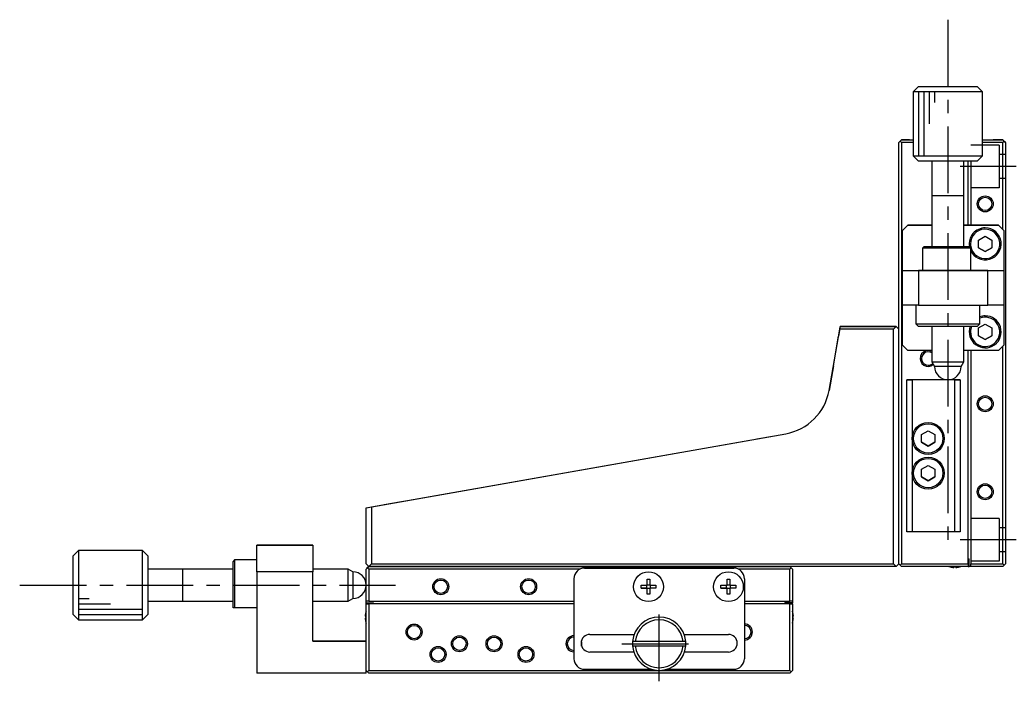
# Model space of a CAD drawing. Extents: x -349 to 382, y 13 to 591.
# Drawn here: x 19 to 206, y 254 to 378 of the extents above; entities that cross this region are included whole.
import ezdxf

# ---------------------------------------------------------------- set-up
doc = ezdxf.new("R2010")
doc.units = 0
doc.header["$LTSCALE"] = 10
doc.linetypes.add('CENTER', pattern=[2, 1.25, -0.25, 0.25, -0.25])
doc.linetypes.add('DASHED', pattern=[3.5, 2, -1.5])
doc.layers.get('0').update_dxf_attribs({"linetype": 'CONTINUOUS'})
doc.layers.add('CENTER', color=1, linetype='CENTER')

msp = doc.modelspace()

# ---------------------------------------------------------------- linework, layer by layer
at = {"color": 7, "linetype": 'CONTINUOUS'}
for p, q in [((187.686574, 365.488568), (186.686574, 364.488568)), ((187.686574, 365.488568), (198.686574, 365.488568)), ((187.686574, 365.488568), (193.136763, 365.488568)), ((193.136763, 365.488568), (198.686574, 365.488568)), ((199.686574, 364.488568), (198.686574, 365.488568)), ((199.686574, 364.488568), (186.686574, 364.488568)), ((186.686574, 364.488568), (186.686574, 352.488568)), ((199.686574, 352.488568), (199.686574, 364.488568)), ((184.236574, 355.238568), (184.486574, 355.488568)), ((184.486574, 355.488568), (184.236574, 355.238568)), ((184.486574, 355.488568), (186.686574, 355.488568)), ((185.986579, 355.488568), (184.486574, 355.488568)), ((199.686574, 355.488568), (203.486574, 355.488568)), ((203.486574, 355.488568), (201.686569, 355.488568)), ((203.486574, 355.488568), (203.736574, 355.238568)), ((203.736574, 355.238568), (203.486574, 355.488568)), ((203.636574, 355.338568), (203.986574, 354.988568)), ((203.986574, 354.988568), (203.636574, 355.338568)), ((184.236574, 355.238568), (183.986574, 354.988568)), ((184.236574, 355.238568), (183.986574, 354.988568)), ((183.986574, 275.988568), (183.986574, 354.988568)), ((184.486574, 354.988568), (184.236574, 355.238568)), ((186.686574, 354.988568), (184.486574, 354.988568)), ((184.486574, 354.988568), (184.486574, 275.988568)), ((203.486574, 354.988568), (199.686574, 354.988568)), ((203.486574, 354.988568), (203.736574, 355.238568)), ((203.486574, 338.688568), (203.486574, 354.988568)), ((203.736574, 355.238568), (203.986574, 354.988568)), ((203.986574, 354.988568), (203.736574, 355.238568)), ((203.986574, 354.988568), (203.986574, 275.988568)), ((186.686574, 352.488568), (193.245442, 352.488568)), ((186.686574, 352.488568), (187.686574, 351.488568)), ((193.245442, 352.488568), (199.686574, 352.488568)), ((198.686574, 351.488568), (199.686574, 352.488568)), ((193.236386, 351.488568), (187.686574, 351.488568)), ((190.186574, 351.488568), (190.186574, 344.988568)), ((198.686574, 351.488568), (193.236386, 351.488568)), ((196.186574, 344.988568), (196.186574, 351.488568)), ((196.986574, 339.488568), (196.986574, 351.488568)), ((197.486574, 351.488568), (197.486574, 339.488568)), ((193.186574, 344.988568), (190.186569, 344.988568)), ((190.186574, 344.993568), (190.186574, 344.988568)), ((190.186574, 344.988568), (190.186574, 344.983568)), ((190.186574, 344.988568), (190.186574, 335.488568)), ((196.186579, 344.988568), (193.186574, 344.988568)), ((196.186574, 344.988568), (196.186574, 344.993568)), ((196.186574, 344.983568), (196.186574, 344.988568)), ((196.186574, 335.488568), (196.186574, 344.988568)), ((185.686574, 339.488568), (184.686574, 338.488568)), ((184.686574, 338.488568), (185.686574, 339.488568)), ((184.686574, 330.988568), (184.686574, 338.488568)), ((185.686574, 339.488568), (190.186574, 339.488568)), ((190.186574, 339.488568), (185.686574, 339.488568)), ((196.186574, 339.488568), (202.686574, 339.488568)), ((198.186574, 339.488568), (196.186574, 339.488568)), ((202.686574, 339.488568), (198.186574, 339.488568)), ((203.686574, 338.488568), (202.686574, 339.488568)), ((202.686574, 339.488568), (203.686574, 338.488568)), ((203.686574, 338.488568), (203.686574, 330.988568)), ((198.936574, 336.710255), (200.186574, 337.431943)), ((198.936574, 335.26688), (198.936574, 336.710255)), ((200.186574, 337.431943), (201.436574, 336.710255)), ((201.436574, 336.710255), (201.436574, 335.26688)), ((188.736574, 335.488568), (188.436574, 335.188568)), ((197.436574, 335.188568), (188.436574, 335.188568)), ((188.436574, 335.188568), (188.436574, 330.988568)), ((188.736574, 335.488568), (197.436574, 335.488568)), ((188.736574, 335.488568), (190.186574, 335.488568)), ((196.186574, 335.488568), (197.436574, 335.488568)), ((197.436574, 335.488568), (197.436574, 335.188568)), ((197.436574, 335.188568), (197.436574, 330.988568)), ((200.186574, 334.545192), (198.936574, 335.26688)), ((198.936574, 335.26688), (200.186574, 334.545192)), ((201.436574, 335.26688), (200.186574, 334.545192)), ((200.186574, 334.545192), (201.436574, 335.26688)), ((184.686574, 324.488568), (184.686574, 330.988568)), ((184.686574, 330.988568), (187.686574, 330.988568)), ((184.686574, 330.988568), (188.436574, 330.988568)), ((187.686574, 330.988568), (187.686574, 324.488568)), ((200.686574, 330.988568), (187.686574, 330.988568)), ((188.436574, 330.988568), (197.436574, 330.988568)), ((197.436574, 330.988568), (203.686574, 330.988568)), ((197.436574, 330.988568), (197.936574, 330.988568)), ((197.436574, 330.988568), (197.936574, 330.988568)), ((200.686574, 324.488568), (200.686574, 330.988568)), ((200.686574, 330.988568), (203.686574, 330.988568)), ((203.686574, 330.988568), (203.686574, 324.488568)), ((187.686574, 324.488568), (184.686574, 324.488568)), ((184.686574, 316.988568), (184.686574, 324.488568)), ((187.186574, 324.488568), (187.186574, 320.988568)), ((187.686574, 324.488568), (200.686574, 324.488568)), ((199.186574, 320.988568), (199.186574, 324.488568)), ((203.686574, 324.488568), (200.686574, 324.488568)), ((203.686574, 324.488568), (203.686574, 316.988568)), ((170.870889, 308.489919), (172.898411, 319.988568)), ((172.986574, 320.488568), (172.663195, 318.654592)), ((172.898411, 319.988568), (172.986574, 320.488568)), ((182.986574, 319.988568), (172.898411, 319.988568)), ((172.986574, 320.488568), (183.486574, 320.488568)), ((175.986574, 320.488568), (172.986574, 320.488568)), ((175.986574, 320.488568), (172.986574, 320.488568)), ((183.486574, 320.488568), (172.986574, 320.488568)), ((183.486574, 320.488568), (182.986574, 319.988568)), ((182.986574, 275.988568), (182.986574, 319.988568)), ((183.986574, 319.988568), (183.486574, 320.488568)), ((183.486574, 320.488568), (183.986574, 319.988568)), ((187.186574, 320.988568), (199.186574, 320.988568)), ((187.186574, 320.988568), (187.686574, 320.488568)), ((198.686574, 320.488568), (187.686574, 320.488568)), ((190.186574, 320.488568), (190.186574, 313.854593)), ((196.186574, 313.854593), (196.186574, 320.488568)), ((198.686574, 320.488568), (199.186574, 320.988568)), ((198.936574, 320.210255), (200.186574, 320.931943)), ((198.936574, 318.76688), (198.936574, 320.210255)), ((200.186574, 320.931943), (201.436574, 320.210255)), ((201.436574, 320.210255), (201.436574, 318.76688)), ((171.685781, 313.1114), (172.663195, 318.654592)), ((200.186574, 318.045192), (198.936574, 318.76688)), ((198.936574, 318.76688), (200.186574, 318.045192)), ((201.436574, 318.76688), (200.186574, 318.045192)), ((200.186574, 318.045192), (201.436574, 318.76688)), ((184.686574, 316.988568), (185.686574, 315.988568)), ((202.686574, 315.988568), (203.686574, 316.988568)), ((203.486574, 275.988568), (203.486574, 316.788568)), ((190.186574, 315.988568), (185.686574, 315.988568)), ((202.686574, 315.988568), (196.186574, 315.988568)), ((196.986574, 275.988568), (196.986574, 315.988568)), ((197.486574, 315.988568), (197.486574, 275.988568)), ((171.685781, 313.1114), (170.870889, 308.489919)), ((190.186574, 313.854593), (193.213744, 313.854593)), ((190.186574, 313.854593), (190.436574, 313.42158)), ((190.436574, 313.42158), (190.686574, 312.988568)), ((193.209216, 312.988568), (190.686574, 312.988568)), ((195.686574, 312.988568), (193.209216, 312.988568)), ((193.213744, 313.854593), (196.186574, 313.854593)), ((195.686574, 312.988568), (195.936574, 313.42158)), ((195.936574, 313.42158), (196.186574, 313.854593)), ((193.186574, 310.488568), (185.486574, 310.488568)), ((185.486574, 310.488568), (186.486574, 310.488568)), ((185.486574, 281.988568), (185.486574, 310.488568)), ((194.486574, 310.488568), (186.486574, 310.488568)), ((186.486574, 310.488568), (186.486574, 299.488568)), ((195.486574, 310.488568), (193.186574, 310.488568)), ((194.486574, 310.488568), (195.486574, 310.488568)), ((194.486574, 281.988568), (194.486574, 310.488568)), ((195.486574, 310.488568), (195.486574, 281.988568)), ((83.986574, 286.488568), (162.759293, 300.378323)), ((84.986574, 286.664895), (162.759293, 300.378323)), ((157.336574, 299.422152), (160.636574, 300.004031)), ((157.336574, 299.422152), (160.636574, 300.004031)), ((186.486574, 299.488568), (186.486574, 292.988568)), ((188.236574, 300.210255), (189.486574, 300.931943)), ((188.236574, 298.76688), (188.236574, 300.210255)), ((189.486574, 300.931943), (190.736574, 300.210255)), ((190.736574, 300.210255), (190.736574, 298.76688)), ((189.486574, 298.045192), (188.236574, 298.76688)), ((188.236574, 298.76688), (189.486574, 298.045192)), ((190.736574, 298.76688), (189.486574, 298.045192)), ((189.486574, 298.045192), (190.736574, 298.76688)), ((188.236574, 293.710255), (189.486574, 294.431943)), ((188.236574, 292.26688), (188.236574, 293.710255)), ((189.486574, 294.431943), (190.736574, 293.710255)), ((190.736574, 293.710255), (190.736574, 292.26688)), ((186.486574, 292.988568), (186.486574, 281.988568)), ((189.486574, 291.545192), (188.236574, 292.26688)), ((188.236574, 292.26688), (189.486574, 291.545192)), ((190.736574, 292.26688), (189.486574, 291.545192)), ((189.486574, 291.545192), (190.736574, 292.26688)), ((83.986574, 286.488568), (84.986574, 286.664895)), ((83.986574, 275.988568), (83.986574, 286.488568)), ((84.986574, 286.664895), (84.986574, 275.988568)), ((87.336574, 287.079263), (90.636574, 287.661142)), ((87.336574, 287.079263), (90.636574, 287.661142)), ((186.486574, 281.988568), (185.486574, 281.988568)), ((194.486574, 281.988568), (186.486574, 281.988568)), ((195.486574, 281.988568), (194.486574, 281.988568)), ((63.486574, 274.488568), (63.486574, 279.488568)), ((63.486574, 279.488568), (73.986574, 279.488568)), ((73.986574, 279.488568), (63.486574, 279.488568)), ((73.986574, 279.488568), (73.986574, 274.488568)), ((29.986574, 278.488568), (28.986574, 277.488568)), ((28.986574, 272.038379), (28.986574, 277.488568)), ((29.986574, 278.488568), (29.986574, 272.047435)), ((41.986574, 278.488568), (29.986574, 278.488568)), ((41.986574, 265.488568), (41.986574, 278.488568)), ((42.986574, 277.488568), (41.986574, 278.488568)), ((42.986574, 277.488568), (42.986574, 266.488568)), ((196.986574, 276.888568), (197.186574, 276.888568)), ((197.186574, 275.488568), (197.186574, 276.888568)), ((49.486574, 274.988568), (42.986574, 274.988568)), ((49.486574, 274.988568), (49.481574, 274.988568)), ((49.486574, 274.988573), (49.486574, 271.988568)), ((49.491574, 274.988568), (49.486574, 274.988568)), ((58.986574, 274.988568), (49.486574, 274.988568)), ((59.286574, 276.738568), (58.986574, 276.438568)), ((58.986574, 267.738568), (58.986574, 276.438568)), ((59.286574, 276.738568), (59.286574, 267.738568)), ((63.486574, 276.738568), (59.286574, 276.738568)), ((80.620549, 274.988568), (73.986574, 274.988568)), ((80.620549, 268.988568), (80.620549, 274.988568)), ((81.053562, 274.738568), (80.620549, 274.988568)), ((83.986574, 275.988568), (84.486574, 275.488568)), ((83.986574, 274.988568), (84.236574, 275.238568)), ((84.236574, 275.238568), (83.986574, 274.988568)), ((83.986574, 268.988568), (83.986574, 274.988568)), ((84.136574, 275.138568), (84.486574, 275.488568)), ((84.486574, 275.488568), (84.136574, 275.138568)), ((84.236574, 275.238568), (84.486574, 275.488568)), ((84.486574, 275.488568), (84.236574, 275.238568)), ((84.486574, 274.988568), (84.236574, 275.238568)), ((84.486574, 275.488568), (84.986574, 275.988568)), ((84.486574, 275.488568), (163.486574, 275.488568)), ((163.486574, 275.488568), (84.486574, 275.488568)), ((124.114795, 274.988568), (84.486574, 274.988568)), ((84.486574, 274.988568), (84.486574, 268.988568)), ((84.986574, 275.988568), (182.986574, 275.988568)), ((152.986574, 275.188568), (124.986574, 275.188568)), ((124.986574, 275.188568), (152.986574, 275.188568)), ((163.486574, 274.988568), (153.858354, 274.988568)), ((163.486574, 275.488568), (163.736574, 275.238568)), ((163.836574, 275.138568), (163.486574, 275.488568)), ((163.486574, 275.488568), (163.836574, 275.138568)), ((163.736574, 275.238568), (163.486574, 275.488568)), ((183.486574, 275.488568), (163.486574, 275.488568)), ((163.736574, 275.238568), (163.486574, 274.988568)), ((163.486574, 268.988568), (163.486574, 274.988568)), ((163.736574, 275.238568), (163.986574, 274.988568)), ((163.986574, 274.988568), (163.736574, 275.238568)), ((163.986574, 274.988568), (163.986574, 268.988568)), ((182.986574, 275.988568), (183.486574, 275.488568)), ((183.486574, 275.488568), (183.986574, 275.988568)), ((183.986574, 275.988568), (184.236574, 275.738568)), ((184.236574, 275.738568), (184.486574, 275.988568)), ((184.486574, 275.488568), (184.236574, 275.738568)), ((184.486574, 275.988568), (196.986574, 275.988568)), ((196.986574, 275.488568), (184.486574, 275.488568)), ((193.597958, 275.414424), (193.600213, 275.419046)), ((194.306574, 275.419046), (194.666574, 275.419046)), ((194.306574, 275.298709), (194.306574, 275.419046)), ((194.666574, 275.419046), (194.666574, 275.298709)), ((195.372936, 275.419046), (195.37519, 275.414424)), ((196.986574, 275.988568), (196.986574, 275.488568)), ((196.986574, 275.488568), (197.186574, 275.488568)), ((197.486574, 275.488568), (197.186574, 275.488568)), ((197.486574, 275.988568), (203.486574, 275.988568)), ((197.486574, 275.488568), (197.486574, 275.988568)), ((203.486574, 275.488568), (197.486574, 275.488568)), ((203.736574, 275.738568), (203.486574, 275.988568)), ((203.736574, 275.738568), (203.486574, 275.488568)), ((203.986574, 275.988568), (203.736574, 275.738568)), ((73.986574, 274.488568), (63.486574, 274.488568)), ((63.486574, 274.488568), (63.486574, 255.488568)), ((73.986574, 261.488568), (73.986574, 274.488568)), ((81.486574, 274.488568), (81.053562, 274.738568)), ((81.486574, 274.488568), (81.486574, 269.488568)), ((122.986574, 273.188568), (122.986574, 258.188568)), ((136.726574, 273.087707), (137.246574, 273.087707)), ((136.726574, 271.948568), (136.726574, 273.087707)), ((137.246574, 273.087707), (137.246574, 271.948568)), ((151.726574, 273.087707), (152.246574, 273.087707)), ((151.726574, 271.948568), (151.726574, 273.087707)), ((152.246574, 273.087707), (152.246574, 271.948568)), ((154.986574, 273.188568), (154.986574, 258.188568)), ((28.986574, 266.488568), (28.986574, 272.038379)), ((29.986574, 272.047435), (29.986574, 265.488568)), ((49.486574, 271.988568), (49.486574, 268.988563)), ((135.587435, 271.428568), (135.587435, 271.948568)), ((135.587435, 271.948568), (136.726574, 271.948568)), ((136.726574, 271.428568), (135.587435, 271.428568)), ((135.587435, 271.428568), (136.657133, 271.428568)), ((136.657133, 271.428568), (136.657133, 271.948568)), ((136.726574, 271.428568), (136.657133, 271.428568)), ((136.726574, 272.018009), (137.246574, 272.018009)), ((136.726574, 270.289428), (136.726574, 271.428568)), ((137.246574, 271.359126), (136.726574, 271.359126)), ((137.246574, 271.948568), (138.385714, 271.948568)), ((137.246574, 271.428568), (137.246574, 270.289428)), ((138.385714, 271.428568), (137.246574, 271.428568)), ((137.316016, 271.428568), (137.246574, 271.428568)), ((137.316016, 271.948568), (137.316016, 271.428568)), ((138.385714, 271.428568), (137.316016, 271.428568)), ((138.385714, 271.948568), (138.385714, 271.428568)), ((150.587435, 271.428568), (150.587435, 271.948568)), ((150.587435, 271.948568), (151.726574, 271.948568)), ((151.726574, 271.428568), (150.587435, 271.428568)), ((150.587435, 271.428568), (151.657133, 271.428568)), ((151.657133, 271.428568), (151.657133, 271.948568)), ((151.726574, 271.428568), (151.657133, 271.428568)), ((151.726574, 272.018009), (152.246574, 272.018009)), ((151.726574, 270.289428), (151.726574, 271.428568)), ((152.246574, 271.359126), (151.726574, 271.359126)), ((152.246574, 271.948568), (153.385714, 271.948568)), ((152.246574, 271.428568), (152.246574, 270.289428)), ((153.385714, 271.428568), (152.246574, 271.428568)), ((152.316016, 271.428568), (152.246574, 271.428568)), ((152.316016, 271.948568), (152.316016, 271.428568)), ((153.385714, 271.428568), (152.316016, 271.428568)), ((153.385714, 271.948568), (153.385714, 271.428568)), ((81.053562, 269.238568), (81.486574, 269.488568)), ((137.246574, 270.289428), (136.726574, 270.289428)), ((152.246574, 270.289428), (151.726574, 270.289428)), ((42.986574, 268.988568), (49.486574, 268.988568)), ((49.481574, 268.988568), (49.486574, 268.988568)), ((49.486574, 268.988568), (49.491574, 268.988568)), ((49.486574, 268.988568), (58.986574, 268.988568)), ((59.286574, 267.738568), (58.986574, 267.738568)), ((63.486574, 267.738568), (59.286574, 267.738568)), ((73.986574, 268.988568), (80.620549, 268.988568)), ((80.620549, 268.988568), (81.053562, 269.238568)), ((84.486574, 268.988568), (83.986574, 268.988568)), ((83.986574, 268.688568), (83.986574, 268.988568)), ((83.986574, 268.688568), (85.386574, 268.688568)), ((83.986574, 268.488568), (83.986574, 268.688568)), ((83.986574, 255.988568), (83.986574, 268.488568)), ((83.986574, 268.488568), (84.486574, 268.488568)), ((122.986574, 268.488568), (83.986574, 268.488568)), ((84.486574, 268.988568), (122.986574, 268.988568)), ((84.486574, 268.488568), (84.486574, 255.988568)), ((122.986574, 268.488568), (84.486574, 268.488568)), ((85.386574, 268.488568), (85.386574, 268.688568)), ((154.986574, 268.988568), (163.486574, 268.988568)), ((163.986574, 268.488568), (154.986574, 268.488568)), ((163.486574, 268.488568), (154.986574, 268.488568)), ((163.986574, 268.688568), (162.586574, 268.688568)), ((162.586574, 268.488568), (162.586574, 268.688568)), ((163.986574, 268.988568), (163.486574, 268.988568)), ((163.486574, 268.488568), (163.986574, 268.488568)), ((163.486574, 255.988568), (163.486574, 268.488568)), ((163.986574, 268.988568), (163.986574, 268.688568)), ((163.986574, 268.488568), (163.986574, 268.688568)), ((163.986574, 268.488568), (163.986574, 255.988568)), ((28.986574, 266.488568), (29.986574, 265.488568)), ((41.986574, 265.488568), (42.986574, 266.488568)), ((83.796716, 266.168568), (83.917053, 266.168568)), ((83.917053, 265.808568), (83.796716, 265.808568)), ((83.796716, 265.808568), (83.917053, 265.808568)), ((83.91243, 266.877184), (83.917053, 266.874929)), ((83.917053, 266.168568), (83.917053, 265.808568)), ((164.056096, 266.874929), (164.060719, 266.877184)), ((164.056096, 266.168568), (164.176433, 266.168568)), ((164.056096, 265.808568), (164.056096, 266.168568)), ((164.176433, 265.808568), (164.056096, 265.808568)), ((164.176433, 265.808568), (164.056096, 265.808568)), ((29.986574, 265.488568), (41.986574, 265.488568)), ((83.917053, 265.102206), (83.91243, 265.099952)), ((83.917053, 265.102206), (83.91243, 265.099952)), ((164.060719, 265.099952), (164.056096, 265.102206)), ((164.060719, 265.099952), (164.056096, 265.102206)), ((125.986574, 262.738568), (134.302826, 262.738568)), ((143.670323, 262.738568), (151.986574, 262.738568)), ((83.986574, 261.488568), (73.986574, 261.488568)), ((73.986574, 261.488568), (83.986574, 261.488568)), ((134.504387, 261.388568), (134.0026, 261.388568)), ((134.0026, 260.588568), (134.504387, 260.588568)), ((134.0026, 260.588568), (143.970549, 260.588568)), ((143.468761, 261.388568), (134.504387, 261.388568)), ((134.504387, 260.588568), (143.468761, 260.588568)), ((143.970549, 261.388568), (143.468761, 261.388568)), ((143.468761, 260.588568), (143.970549, 260.588568)), ((134.232892, 259.438568), (125.986574, 259.438568)), ((134.232892, 259.438568), (125.986574, 259.438568)), ((151.986574, 259.438568), (143.740257, 259.438568)), ((151.986574, 259.438568), (143.740257, 259.438568)), ((83.986574, 255.488568), (63.486574, 255.488568)), ((83.986574, 255.488568), (83.986574, 255.988568)), ((84.236574, 255.738568), (83.986574, 255.988568)), ((84.486574, 255.988568), (84.236574, 255.738568)), ((84.486574, 255.488568), (84.236574, 255.738568)), ((84.486574, 255.988568), (138.986574, 255.988568)), ((163.486574, 255.488568), (84.486574, 255.488568)), ((124.986574, 256.188568), (137.586574, 256.188568)), ((138.986574, 255.988568), (163.486574, 255.988568)), ((140.386574, 256.188568), (152.986574, 256.188568)), ((163.736574, 255.738568), (163.486574, 255.988568)), ((163.736574, 255.738568), (163.486574, 255.488568)), ((163.986574, 255.988568), (163.736574, 255.738568))]:
    msp.add_line(p, q, dxfattribs=at)
at = {"color": 3, "linetype": 'CONTINUOUS'}
for p, q in [((187.686574, 364.488568), (187.686574, 352.488568)), ((188.686574, 364.488568), (188.686574, 352.488568)), ((189.686574, 364.488568), (189.686574, 358.488568)), ((190.686574, 364.488568), (190.686574, 362.488568)), ((29.986574, 269.488568), (31.986574, 269.488568)), ((29.986574, 268.488568), (35.986574, 268.488568)), ((29.986574, 267.488568), (41.986574, 267.488568)), ((29.986574, 266.488568), (41.986574, 266.488568))]:
    msp.add_line(p, q, dxfattribs=at)
at = {"color": 3, "linetype": 'DASHED'}
for p, q in [((202.786574, 354.488568), (197.486574, 354.488568)), ((202.786574, 354.488568), (202.786574, 346.488568)), ((203.986574, 352.738568), (202.786574, 352.738568)), ((203.986574, 348.238568), (202.786574, 348.238568)), ((202.786574, 346.488568), (197.486574, 346.488568)), ((202.786574, 284.488568), (197.486574, 284.488568)), ((202.786574, 284.488568), (202.786574, 276.488568)), ((203.986574, 282.738568), (202.786574, 282.738568)), ((203.986574, 278.238568), (202.786574, 278.238568)), ((202.786574, 276.488568), (197.486574, 276.488568))]:
    msp.add_line(p, q, dxfattribs=at)
at = {"color": 3, "linetype": 'CONTINUOUS'}
for centre in [(200.186574, 343.488568), (200.186574, 305.988568), (200.186574, 289.488568), (97.986574, 271.688568), (114.486574, 271.688568), (92.986574, 263.188568), (101.486574, 260.988568), (107.986574, 260.988568), (97.486574, 258.988568), (113.986574, 258.988568)]:
    msp.add_circle(centre, 1.5, dxfattribs=at)
at = {"color": 7, "linetype": 'CONTINUOUS'}
for centre, radius in [((200.186574, 343.488568), 1.25), ((200.186574, 305.988568), 1.25), ((189.486574, 299.488568), 3), ((189.486574, 299.488568), 2.75), ((189.486574, 292.988568), 3), ((189.486574, 292.988568), 2.75), ((200.186574, 289.488568), 1.25), ((136.986574, 271.688568), 2.8), ((151.986574, 271.688568), 2.8), ((97.986574, 271.688568), 1.25), ((114.486574, 271.688568), 1.25), ((92.986574, 263.188568), 1.25), ((101.486574, 260.988568), 1.25), ((107.986574, 260.988568), 1.25), ((97.486574, 258.988568), 1.25), ((113.986574, 258.988568), 1.25)]:
    msp.add_circle(centre, radius, dxfattribs=at)
for centre, radius, start, end in [((200.186574, 335.988568), 3, 90, 189.594068), ((200.186574, 335.988568), 3, 203.556464, 90), ((200.186574, 335.988568), 2.75, 190.942499, 180), ((200.186574, 335.988568), 2.75, 180, 190.942499), ((200.186574, 319.488568), 3, 160.528783, 90), ((200.186574, 319.488568), 2.75, 180, 111.323686), ((200.186574, 319.488568), 3, 90, 109.471221), ((200.186574, 319.488568), 2.75, 158.676319, 180), ((189.486574, 314.488568), 1.25, 55.944202, 270), ((189.486574, 314.488568), 1.25, 270, 313.37859), ((193.186574, 312.988568), 2.5, 180, 0), ((161.022811, 310.226401), 10, 280, 350), ((124.986574, 273.188568), 2, 90, 180), ((152.986574, 273.188568), 2, 0, 90), ((194.486574, 278.488568), 3.2, 249.635863, 253.877467), ((194.486574, 278.488568), 3.194933, 253.893288, 266.770291), ((194.486574, 278.488568), 3.194933, 273.229709, 286.106712), ((194.486574, 278.488568), 3.2, 286.122533, 290.364137), ((81.486574, 271.988568), 2.5, 0, 90), ((81.486574, 271.988568), 2.5, 270, 0), ((86.986574, 265.988568), 3.194933, 163.893288, 176.770291), ((86.986574, 265.988568), 3.194933, 183.229709, 196.106712), ((86.986574, 265.988568), 3.2, 159.635865, 163.877467), ((138.986574, 260.988568), 5, 4.588566, 175.411434), ((160.986574, 265.988568), 3.2, 16.122533, 20.364135), ((160.986574, 265.988568), 3.194933, 3.229709, 16.106712), ((160.986574, 265.988568), 3.194933, 343.893288, 356.770291), ((86.986574, 265.988568), 3.2, 196.122533, 200.364135), ((138.986574, 260.988568), 4.5, 5.099689, 174.900311), ((154.986574, 263.188568), 1.25, 270, 90), ((160.986574, 265.988568), 3.2, 339.635865, 343.877467), ((122.986574, 260.988568), 1.25, 90, 180), ((125.986574, 261.088568), 1.65, 90, 270), ((151.986574, 261.088568), 1.65, 270, 90), ((122.986574, 260.988568), 1.25, 180, 270), ((138.986574, 260.988568), 5, 175.411434, 184.588566), ((138.986574, 260.988568), 5, 184.588566, 355.411434), ((138.986574, 260.988568), 4.5, 185.099689, 354.900311), ((138.986574, 260.988568), 5, 355.411434, 4.588566), ((124.986574, 258.188568), 2, 180, 270), ((152.986574, 258.188568), 2, 270, 0)]:
    msp.add_arc(centre, radius, start, end, dxfattribs=at)
at = {"color": 3, "linetype": 'CONTINUOUS'}
for centre, start, end in [((189.486574, 314.488568), 90, 311.117421), ((189.486574, 314.488568), 62.181861, 90), ((154.986574, 263.188568), 270, 90), ((122.986574, 260.988568), 90, 270), ((122.986574, 260.988568), 343.366025, 20.45228)]:
    msp.add_arc(centre, 1.5, start, end, dxfattribs=at)
at = {"layer": 'CENTER', "color": 1, "linetype": 'CENTER'}
for p, q in [((193.186574, 377.988568), (193.186574, 278.738568)), ((205.986574, 350.488568), (195.486574, 350.488568)), ((205.986574, 280.488568), (195.486574, 280.488568)), ((18.986574, 271.988568), (89.486574, 271.988568)), ((138.986574, 253.988568), (138.986574, 267.988568)), ((131.986574, 260.988568), (145.986574, 260.988568))]:
    msp.add_line(p, q, dxfattribs=at)

doc.saveas('drawing.dxf')
